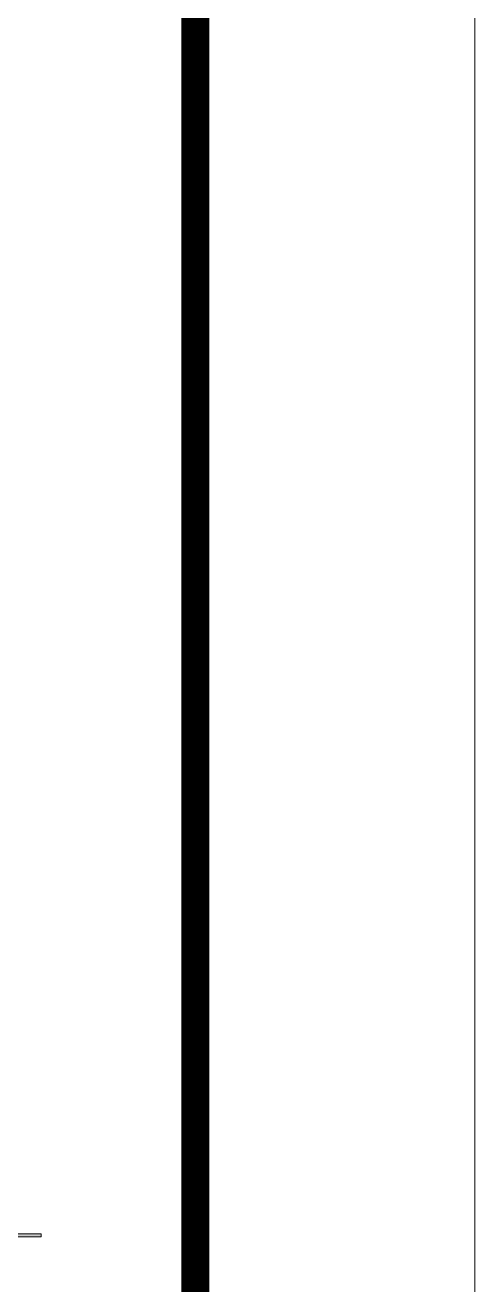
# Model space of a CAD drawing. Header units: inches. Extents: x -3733042 to -3450527, y 579159 to 997713.
# Drawn here: x -3649873 to -3648265, y 914078 to 918582 of the extents above; entities that cross this region are included whole.
import ezdxf

# ---------------------------------------------------------------- set-up
doc = ezdxf.new("R2010")
doc.units = ezdxf.units.IN
doc.header["$LTSCALE"] = 1000
doc.header["$MEASUREMENT"] = 0
doc.layers.get('0').update_dxf_attribs({"lineweight": 18})
doc.layers.add('PUB_TITLE', color=153, linetype='Continuous', lineweight=18)
doc.layers.add('图层 1', color=7, linetype='Continuous', lineweight=18)

msp = doc.modelspace()

# ---------------------------------------------------------------- hatches: boundary and pattern name
msp.add_hatch(color=256).paths.add_polyline_path([(-3650608.8, 914260.4), (-3649816.2, 914260.4), (-3649816.2, 914249.7), (-3650608.8, 914249.7)], flags=0)

# ---------------------------------------------------------------- linework, layer by layer
at = {"lineweight": 0}
for p, q in [((-3650608.8, 914260.4), (-3649816.2, 914260.4)), ((-3649816.2, 914249.7), (-3650608.8, 914249.7))]:
    msp.add_line(p, q, dxfattribs=at)
at = {"layer": 'PUB_TITLE'}
msp.add_lwpolyline([(-3732364.6, 878912.6), (-3648264.6, 878912.6), (-3648264.6, 938312.6), (-3732364.6, 938312.6)], close=True, dxfattribs=at)
msp.add_lwpolyline([(-3729864.6, 879912.6, 100, 100, 0), (-3649264.6, 879912.6, 100, 100, 0), (-3649264.6, 937312.6, 100, 100, 0), (-3729864.6, 937312.6, 100, 100, 0)], format="xyseb", close=True, dxfattribs=at)
at = {"layer": '图层 1', "lineweight": 0}
msp.add_line((-3649816.2, 914260.4), (-3649816.2, 914249.7), dxfattribs=at)

doc.saveas('drawing.dxf')
